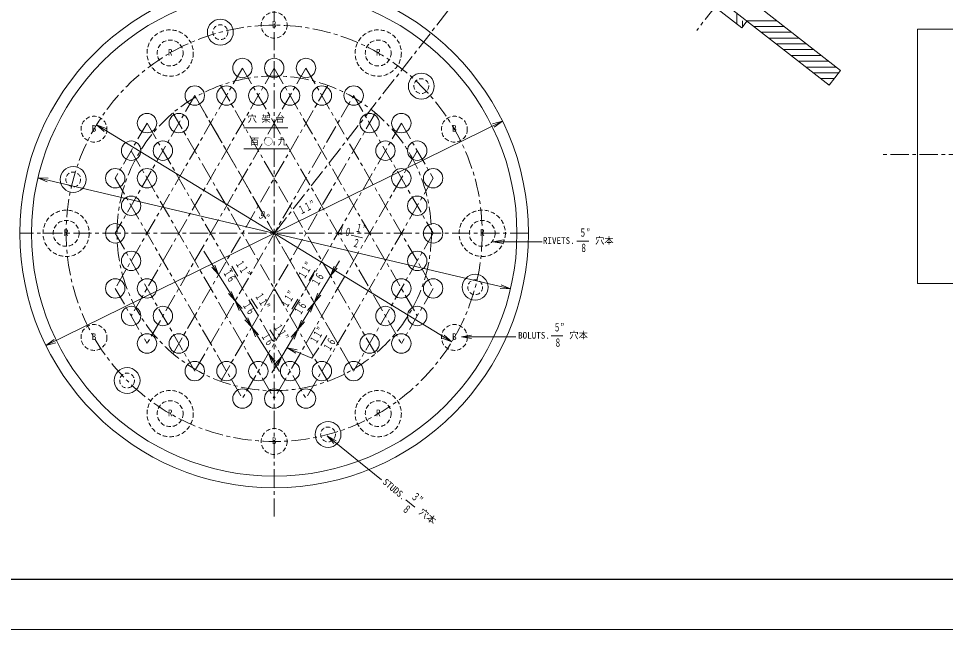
# Model space of a CAD drawing. Units: millimetres, scale not verified. Extents: x -820 to 820, y -580 to 580.
# Drawn here: x -397 to 113, y -580 to -245 of the extents above; entities that cross this region are included whole.
import ezdxf
from ezdxf.enums import TextEntityAlignment as Align

# ---------------------------------------------------------------- set-up
doc = ezdxf.new("R2010")
doc.units = ezdxf.units.MM
doc.header["$LTSCALE"] = 2
doc.linetypes.add('CHAIN1', pattern=[8, 5, -1, 1, -1])
doc.linetypes.add('DASHED1', pattern=[1.8, 1.2, -0.6])
for name, color, linetype, lineweight in [('0-0_0', 3, 'Continuous', 18), ('0-1_芯', 4, 'CHAIN1', 18), ('0-2_寸法', 2, 'Continuous', 18), ('0-F_枠', 3, 'Continuous', 18)]:
    doc.layers.add(name, color=color, linetype=linetype, lineweight=lineweight)
doc.styles.add('ＭＳ ゴシック', font='')
doc.styles.get('ＭＳ ゴシック').set_extended_font_data('MS Gothic')

msp = doc.modelspace()

# ---------------------------------------------------------------- linework, layer by layer
at = {"layer": '0-0_0'}
for p, q in [((48.599, -281.416), (-251.296, -47.112)), ((0.608, -250.045), (-30.282, -225.911)), ((54.854, -273.409), (1.549, -231.763)), ((-2.058, -247.963), (-2.058, -241.838)), ((3.579, -246.243), (0.608, -250.045)), ((1.117, -249.298), (1.117, -246.123)), ((3.426, -246.123), (19.929, -246.123)), ((7.49, -249.298), (23.993, -249.298)), ((11.554, -252.473), (28.056, -252.473)), ((15.618, -255.648), (32.12, -255.648)), ((19.681, -258.823), (36.184, -258.823)), ((23.745, -261.998), (40.248, -261.998)), ((27.809, -265.173), (44.312, -265.173)), ((31.873, -268.348), (48.376, -268.348)), ((35.937, -271.523), (52.439, -271.523)), ((40.001, -274.698), (53.848, -274.698)), ((54.854, -273.409), (48.599, -281.416)), ((44.064, -277.873), (51.367, -277.873)), ((48.128, -281.048), (48.886, -281.048)), ((-272.828, -304.951), (-248.629, -304.951)), ((-272.828, -316.381), (-248.629, -316.381))]:
    msp.add_line(p, q, dxfattribs=at)
msp.add_lwpolyline([(117.543, -250.679), (97.223, -250.679), (97.223, -390.379), (117.543, -390.379)], close=True, dxfattribs=at)
for centre, radius in [((-256.212, -362.826), 139.7), ((-256.212, -362.826), 133.35), ((-285.795, -252.421), 7.112), ((-273.674, -272.088), 5.334), ((-256.212, -272.088), 5.334), ((-238.749, -272.088), 5.334), ((-175.389, -282.004), 7.112), ((-299.868, -287.211), 5.334), ((-299.868, -287.211), 5.334), ((-282.405, -287.211), 5.334), ((-264.943, -287.211), 5.334), ((-247.48, -287.211), 5.334), ((-230.018, -287.211), 5.334), ((-212.555, -287.211), 5.334), ((-212.555, -287.211), 5.334), ((-326.062, -302.334), 5.334), ((-308.599, -302.334), 5.334), ((-203.824, -302.334), 5.334), ((-186.362, -302.334), 5.334), ((-334.793, -317.457), 5.334), ((-317.33, -317.457), 5.334), ((-195.093, -317.457), 5.334), ((-177.63, -317.457), 5.334), ((-366.617, -333.243), 7.112), ((-343.524, -332.58), 5.334), ((-326.062, -332.58), 5.334), ((-186.362, -332.58), 5.334), ((-168.899, -332.58), 5.334), ((-334.793, -347.703), 5.334), ((-177.63, -347.703), 5.334), ((-343.524, -362.826), 5.334), ((-343.524, -362.826), 5.334), ((-168.899, -362.826), 5.334), ((-168.899, -362.826), 5.334), ((-334.793, -377.949), 5.334), ((-177.63, -377.949), 5.334), ((-145.806, -392.409), 7.112), ((-343.524, -393.072), 5.334), ((-326.062, -393.072), 5.334), ((-186.362, -393.072), 5.334), ((-168.899, -393.072), 5.334), ((-334.793, -408.195), 5.334), ((-317.33, -408.195), 5.334), ((-195.093, -408.195), 5.334), ((-177.63, -408.195), 5.334), ((-326.062, -423.318), 5.334), ((-308.599, -423.318), 5.334), ((-203.824, -423.318), 5.334), ((-186.362, -423.318), 5.334), ((-337.034, -443.649), 7.112), ((-299.868, -438.441), 5.334), ((-299.868, -438.441), 5.334), ((-282.405, -438.441), 5.334), ((-264.943, -438.441), 5.334), ((-247.48, -438.441), 5.334), ((-230.018, -438.441), 5.334), ((-212.555, -438.441), 5.334), ((-212.555, -438.441), 5.334), ((-273.674, -453.564), 5.334), ((-256.212, -453.564), 5.334), ((-238.749, -453.564), 5.334), ((-226.629, -473.232), 7.112)]:
    msp.add_circle(centre, radius, dxfattribs=at)
at = {"layer": '0-0_0', "color": 1, "linetype": 'DASHED1'}
for centre, radius in [((-256.212, -248.526), 7.112), ((-285.795, -252.421), 4.064), ((-313.362, -263.84), 12.7), ((-199.062, -263.84), 12.7), ((-313.362, -263.84), 7.112), ((-199.062, -263.84), 7.112), ((-175.389, -282.004), 4.064), ((-355.198, -305.676), 7.112), ((-157.225, -305.676), 7.112), ((-366.617, -333.243), 4.064), ((-370.512, -362.826), 12.7), ((-141.912, -362.826), 12.7), ((-370.512, -362.826), 7.112), ((-141.912, -362.826), 7.112), ((-145.806, -392.409), 4.064), ((-355.198, -419.976), 7.112), ((-157.225, -419.976), 7.112), ((-337.034, -443.649), 4.064), ((-313.362, -461.813), 12.7), ((-199.062, -461.813), 12.7), ((-313.362, -461.813), 7.112), ((-199.062, -461.813), 7.112), ((-256.212, -477.126), 7.112), ((-226.629, -473.232), 4.064)]:
    msp.add_circle(centre, radius, dxfattribs=at)
at = {"layer": '0-1_芯'}
for p, q in [((-3.13, -38.896), (-256.212, -362.826)), ((45.844, -161.866), (-24.101, -251.393)), ((-256.212, -518.361), (-256.212, -213.1)), ((-273.674, -272.088), (-343.524, -393.072)), ((-256.212, -272.088), (-334.793, -408.195)), ((-238.749, -272.088), (-326.062, -423.318)), ((-273.674, -272.088), (-186.362, -423.318)), ((-256.212, -272.088), (-177.63, -408.195)), ((-238.749, -272.088), (-168.899, -393.072)), ((-226.796, -281.63), (-311.821, -428.899)), ((-285.628, -281.63), (-200.602, -428.899)), ((-299.868, -287.211), (-343.524, -362.826)), ((-299.868, -287.211), (-212.555, -438.441)), ((-299.392, -437.616), (-212.555, -287.211)), ((-213.032, -437.616), (-299.392, -288.036)), ((-212.555, -287.211), (-168.899, -362.826)), ((-311.821, -296.753), (-226.796, -444.022)), ((-200.602, -296.753), (-285.628, -444.022)), ((-326.062, -302.334), (-343.524, -332.58)), ((-326.062, -302.334), (-238.749, -453.564)), ((-186.362, -302.334), (-273.674, -453.564)), ((-186.362, -302.334), (-168.899, -332.58)), ((-334.793, -317.457), (-256.212, -453.564)), ((-177.63, -317.457), (-256.212, -453.564)), ((444.359, -319.619), (76.832, -319.619)), ((-343.524, -332.58), (-273.674, -453.564)), ((-168.899, -332.58), (-238.749, -453.564)), ((-116.512, -362.826), (-395.912, -362.826)), ((-343.524, -362.826), (-299.868, -438.441)), ((-168.899, -362.826), (-212.555, -438.441)), ((-343.524, -393.072), (-326.062, -423.318)), ((-168.899, -393.072), (-186.362, -423.318))]:
    msp.add_line(p, q, dxfattribs=at)
for radius in [114.3, 86.36]:
    msp.add_circle((-256.212, -362.826), radius, dxfattribs=at)
at = {"layer": '0-2_寸法'}
for p, q in [((-381.589, -424.444), (-130.835, -301.209)), ((-355.081, -305.416), (-355.081, -305.416)), ((-353.757, -303.249), (-348.543, -305.293)), ((-353.757, -303.249), (-349.557, -306.953)), ((-130.835, -301.209), (-136.213, -302.769)), ((-130.835, -301.209), (-135.355, -304.514)), ((-386.015, -332.275), (-380.869, -334.485)), ((-213.85, -363.778), (-207.609, -365.247)), ((-135.825, -367.431), (-130.31, -366.459)), ((-135.825, -367.431), (-108.906, -367.431)), ((-135.825, -367.431), (-130.31, -368.404)), ((-89.863, -367.131), (-83.451, -367.131)), ((-286.752, -385.478), (-294.873, -372.582)), ((-286.752, -385.478), (-290.514, -381.33)), ((-286.752, -385.478), (-288.868, -380.293)), ((-279.541, -380.92), (-276.125, -386.345)), ((-225.281, -386.153), (-220.315, -377.953)), ((-225.281, -386.153), (-223.256, -380.932)), ((-277.642, -399.945), (-286.752, -385.478)), ((-237.03, -388.673), (-233.708, -383.189)), ((-234.221, -400.915), (-225.281, -386.153)), ((-225.281, -386.153), (-221.593, -381.94)), ((-126.409, -393.378), (-131.554, -391.168)), ((-277.642, -399.945), (-281.404, -395.796)), ((-277.642, -399.945), (-279.758, -394.76)), ((-234.221, -400.915), (-232.196, -395.694)), ((-234.221, -400.915), (-230.532, -396.701)), ((-126.409, -393.378), (-132, -393.061)), ((-277.642, -399.945), (-275.526, -405.13)), ((-268.814, -398.706), (-265.397, -404.132)), ((-246.571, -404.543), (-243.249, -399.059)), ((-243.161, -415.677), (-234.221, -400.915)), ((-234.221, -400.915), (-237.91, -405.129)), ((-234.221, -400.915), (-236.246, -406.136)), ((-268.532, -414.412), (-272.294, -410.263)), ((-268.532, -414.412), (-270.648, -409.227)), ((-243.161, -415.677), (-241.136, -410.456)), ((-243.161, -415.677), (-239.472, -411.463)), ((-268.532, -414.412), (-266.416, -419.597)), ((-258.581, -415.764), (-255.165, -421.19)), ((-243.161, -415.677), (-246.85, -419.89)), ((-243.161, -415.677), (-245.186, -420.898)), ((-381.589, -424.444), (-377.068, -421.138)), ((-230.579, -424.412), (-227.257, -418.927)), ((-158.667, -422.404), (-162.867, -418.699)), ((-153.383, -419.673), (-147.868, -418.701)), ((-153.383, -419.673), (-123.432, -419.673)), ((-153.383, -419.673), (-147.868, -420.646)), ((-104.031, -419.132), (-97.619, -419.132)), ((-381.589, -424.444), (-376.21, -422.884)), ((-248.994, -425.605), (-243.539, -426.87)), ((-248.994, -425.605), (-244.3, -428.659)), ((-159.991, -424.571), (-159.991, -424.572)), ((-259.422, -428.879), (-255.661, -433.028)), ((-259.422, -428.879), (-257.306, -434.064)), ((-253.305, -438.593), (-259.422, -428.879)), ((-252.101, -430.438), (-255.79, -434.652)), ((-252.101, -430.438), (-254.126, -435.659)), ((-227.123, -474.032), (-197.174, -498.064)), ((-227.123, -474.032), (-222.213, -476.725)), ((-227.123, -474.032), (-223.43, -478.242)), ((-183.895, -509.091), (-178.877, -513.082))]:
    msp.add_line(p, q, dxfattribs=at)
for points in [[(-353.757, -303.249), (-158.667, -422.404), (-163.88, -420.359)], [(-126.409, -393.378), (-386.015, -332.275), (-380.424, -332.592)], [(-268.532, -414.412), (-277.642, -399.945), (-273.881, -404.094)], [(-259.422, -428.879), (-268.532, -414.412), (-264.771, -418.561)], [(-243.161, -415.677), (-252.101, -430.438), (-257.529, -439.401)], [(-248.994, -425.605), (-235.613, -431.3), (-231.702, -425.605)]]:
    msp.add_lwpolyline(points, dxfattribs=at)
at = {"layer": '0-F_枠'}
msp.add_lwpolyline([(-820.41, -580.29), (820.41, -580.29), (820.41, 580.29)], dxfattribs=at)
at = {"layer": '0-F_枠', "lineweight": 25}
msp.add_lwpolyline([(-792.81, -552.69), (792.796, -552.69), (792.796, 552.69)], dxfattribs=at)

# ---------------------------------------------------------------- texts
at = {"layer": '0-2_寸法', "style": 'ＭＳ ゴシック'}
for s, p in [('B', (-257.462, -251.026)), ('R', (-314.612, -266.34)), ('R', (-200.312, -266.34)), ('穴 架 台', (-270.841, -302.853)), ('B', (-356.448, -308.176)), ('B', (-158.475, -308.176)), ('百 ○ 九', (-269.637, -315.378)), ('R', (-371.762, -365.326)), ('R', (-143.162, -365.326)), ('RIVETS.', (-108.591, -369.715)), ('穴本', (-79.943, -369.715)), ('BOLUTS.', (-122.222, -421.744)), ('穴本', (-94.111, -421.716)), ('B', (-356.448, -422.476)), ('B', (-158.475, -422.476)), ('R', (-314.612, -464.313)), ('R', (-200.312, -464.313)), ('B', (-257.462, -479.626))]:
    msp.add_text(s, height=3.666, dxfattribs=at).set_placement(p, align=Align.BOTTOM_LEFT)
at = {"layer": '0-2_寸法', "style": 'ＭＳ ゴシック', "width": 0.6}
for s, rotation, p in [('１１”', 26.172, (-241.155, -353.763)), ('９”', 328.585, (-266.243, -354.942)), ('１０', 346.755, (-221.919, -364.285)), ('１”', 346.755, (-212.258, -362.999)), ('２', 346.755, (-213.747, -371.282)), ('１１”', 302.199, (-278.819, -379.959)), ('１１”', 58.8, (-238.566, -389.041)), ('１６', 302.199, (-285.626, -384.919)), ('１６', 58.8, (-231.146, -393.011)), ('１１”', 302.199, (-268.092, -397.746)), ('１１”', 58.8, (-248.107, -404.911)), ('１６', 302.199, (-274.899, -402.706)), ('１６', 58.8, (-240.687, -408.882)), ('１１”', 302.199, (-257.859, -414.803)), ('１１”', 58.8, (-232.115, -424.78)), ('１６', 302.199, (-264.667, -419.763)), ('１６', 58.8, (-224.695, -428.75)), ('３”', 321.509, (-182.122, -509.066)), ('８', 321.509, (-187.003, -515.922))]:
    msp.add_text(s, height=4.399, rotation=rotation, dxfattribs=at).set_placement(p, align=Align.BOTTOM_LEFT)
for s, p in [('５”', (-88.491, -366.008)), ('８', (-88.043, -374.411)), ('５”', (-102.659, -418.009)), ('８', (-102.211, -426.413))]:
    msp.add_text(s, height=4.399, dxfattribs=at).set_placement(p, align=Align.BOTTOM_LEFT)
at = {"layer": '0-2_寸法', "style": 'ＭＳ ゴシック'}
for s, rotation, p in [('STUDS.', 320, (-197.703, -500.77)), ('穴本', 321.509, (-177.74, -517.287))]:
    msp.add_text(s, height=3.666, rotation=rotation, dxfattribs=at).set_placement(p, align=Align.BOTTOM_LEFT)

doc.saveas('drawing.dxf')
